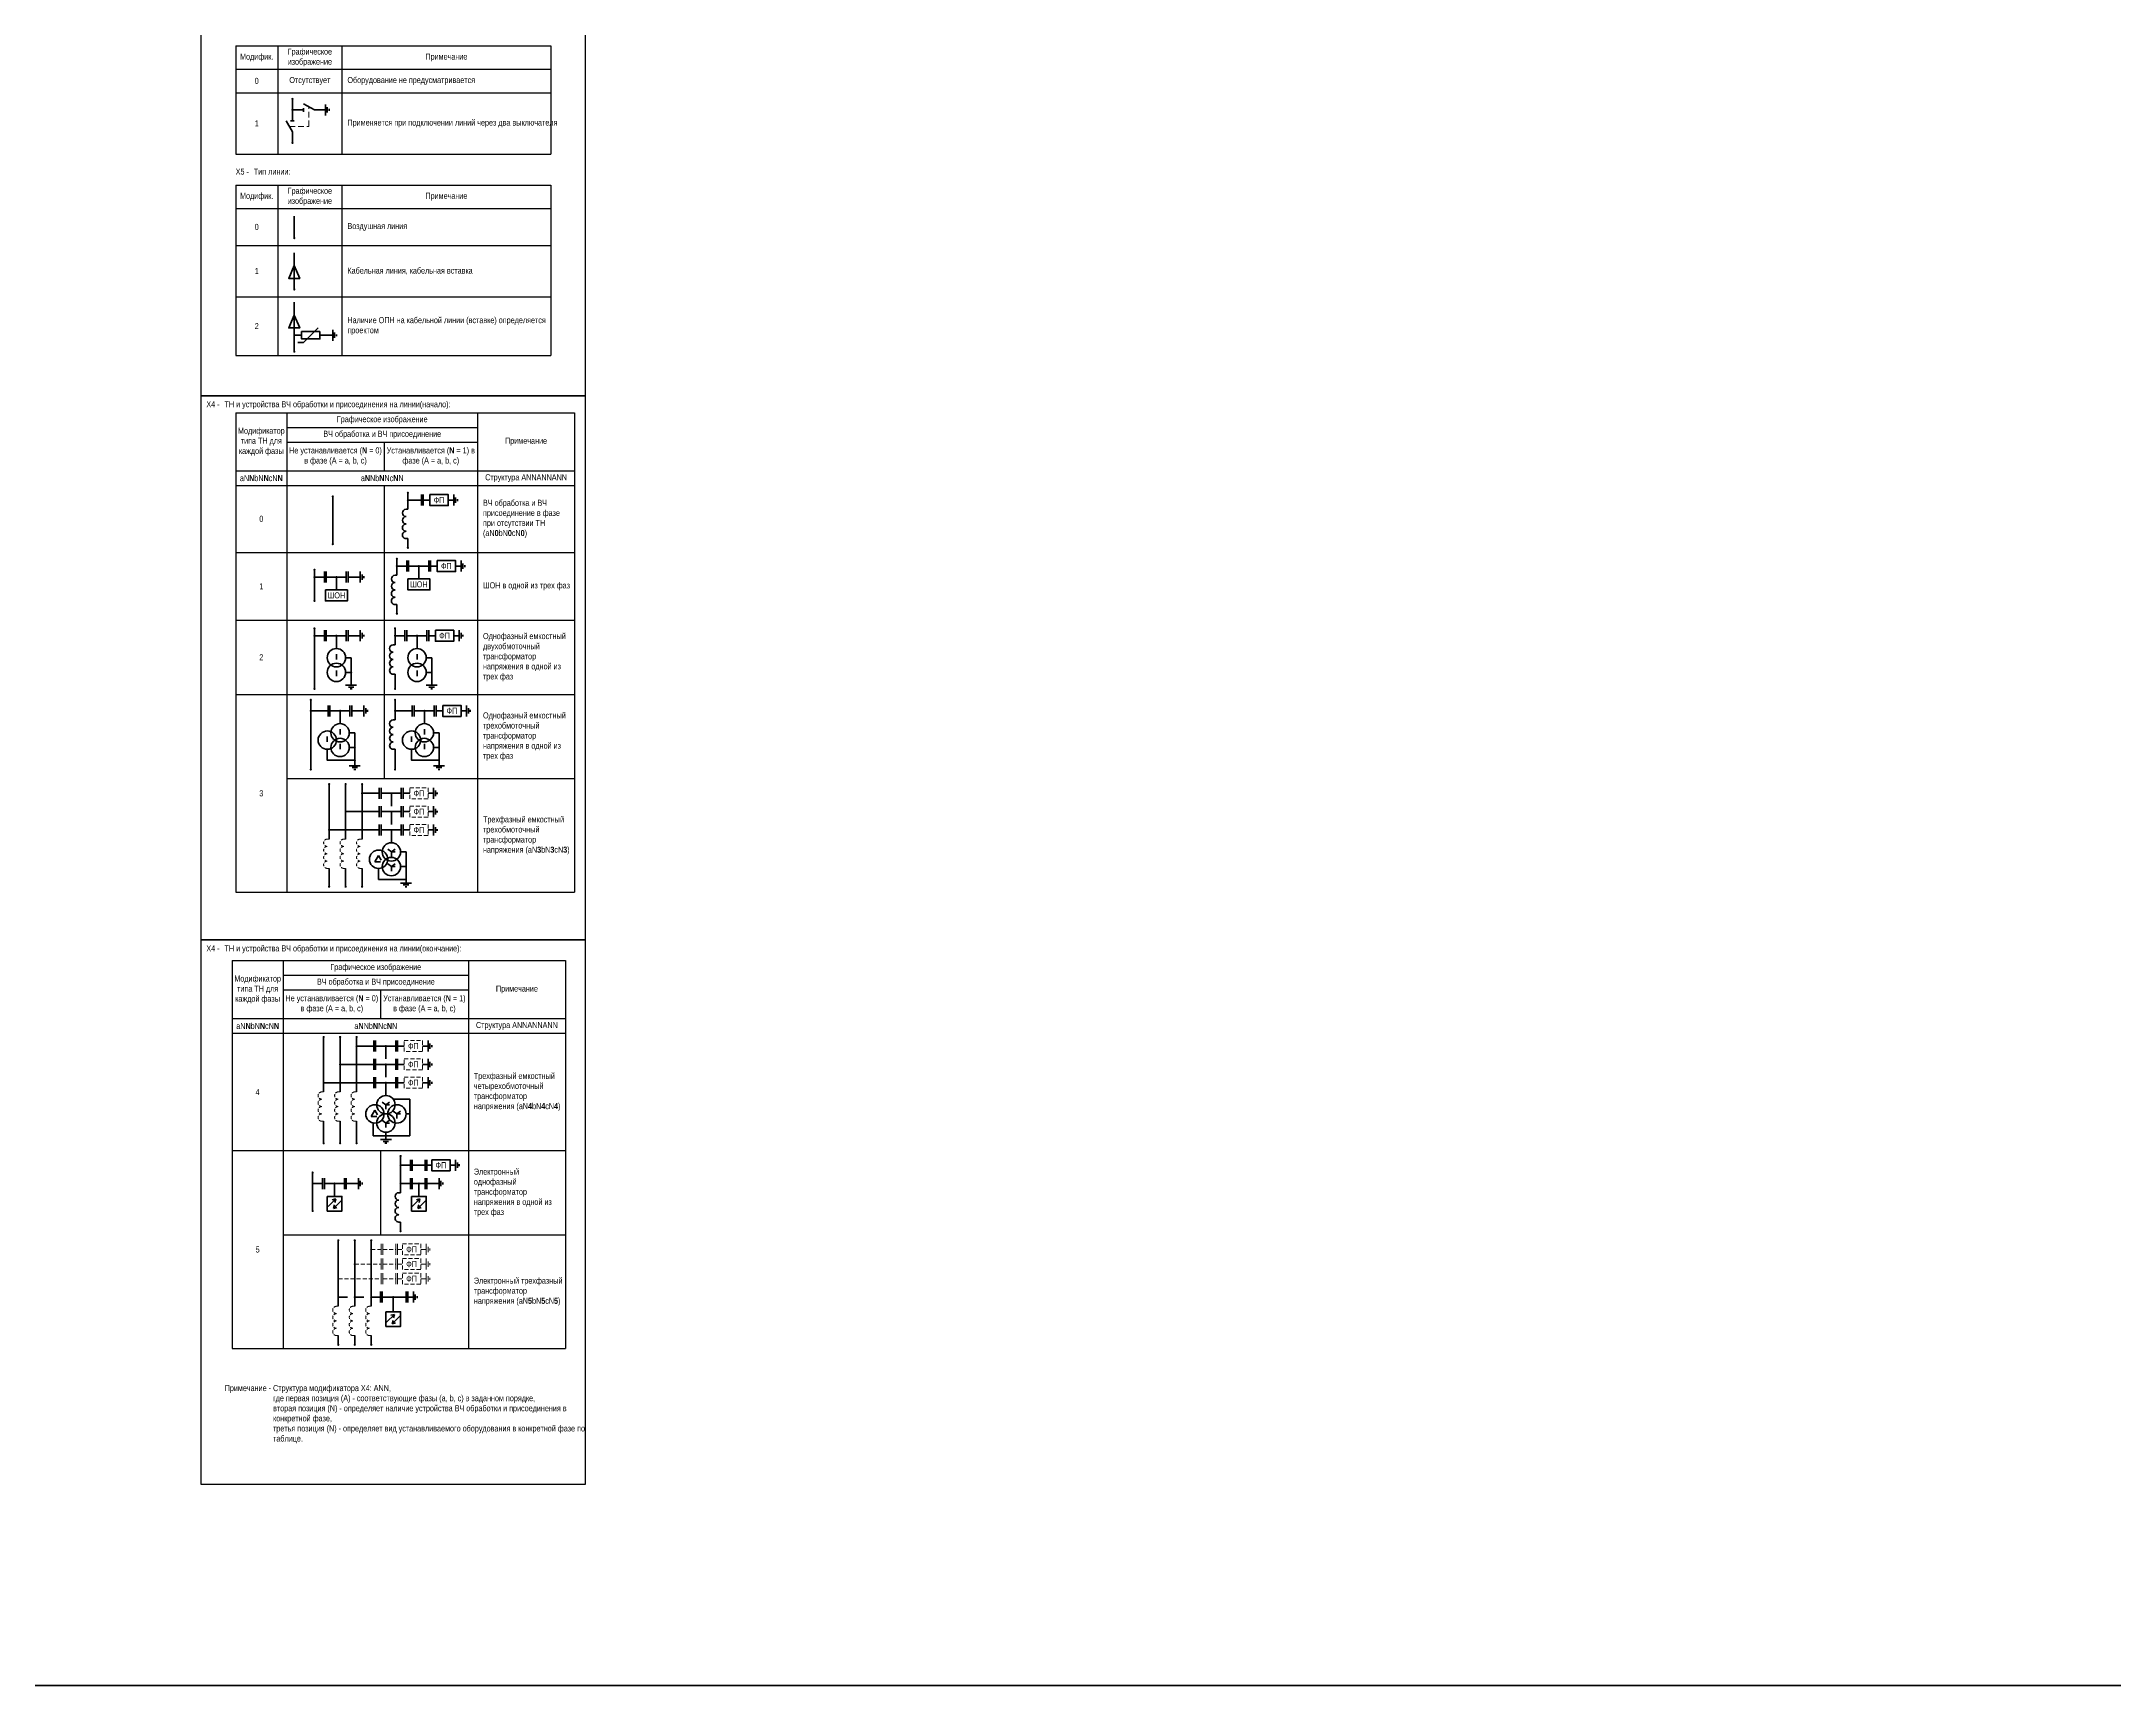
# Model space of a CAD drawing. Header units: millimetres. Extents: x 2565 to 10526, y 3800 to 9503.
# Drawn here: x 4600 to 5732, y 6031 to 6928 of the extents above; entities that cross this region are included whole.
import ezdxf
from ezdxf.enums import TextEntityAlignment as Align

# ---------------------------------------------------------------- set-up
doc = ezdxf.new("R2010")
doc.units = ezdxf.units.MM
doc.linetypes.add('штриховая2', pattern=[9.525, 6.35, -3.175])
for name, color, linetype, lineweight in [('Основная', 7, 'Continuous', 30), ('Толстая', 7, 'Continuous', 53), ('Штриховая', 7, 'штриховая2', 20)]:
    doc.layers.add(name, color=color, linetype=linetype, lineweight=lineweight)
doc.layers.add('Рамка', color=190, linetype='Continuous', lineweight=25, plot=False)
doc.styles.add('Narrow', font='ARIALN.TTF')
doc.styles.add('Вывод', font='tahoma.ttf', dxfattribs={"height": 2.5})
doc.styles.add('Компонент', font='ARIALN.TTF', dxfattribs={"height": 3.5})
doc.styles.add('Функция', font='ARIALN.TTF', dxfattribs={"height": 2})

# ---------------------------------------------------------------- blocks, each defined once
blk = doc.blocks.new('*T68')
at = {"layer": 'Основная', "color": 0, "linetype": 'ByBlock', "lineweight": -2, "transparency": 16777216}
for p, q in [((0, 0), (172, 0)), ((0, 0), (0, -59.2)), ((23, 0), (23, -59.2)), ((58, 0), (58, -59.2)), ((172, 0), (172, -59.2)), ((0, -12.8), (172, -12.8)), ((0, -25.6), (172, -25.6)), ((0, -59.2), (172, -59.2))]:
    blk.add_line(p, q, dxfattribs=at)
at = {"layer": 'Основная', "color": 0, "transparency": 16777216, "char_height": 3.3, "style": 'Narrow'}
for s, insert, width, attachment_point in [('Модифик.', (11.5, -6.4), 20, 5), ('Графическое изображение', (40.5, -6.4), 32, 5), ('Примечание', (115, -6.4), 111, 5), ('0', (11.5, -19.2), 20, 5), ('Отсутствует', (40.5, -19.2), 32, 5), ('Оборудование не предусматривается', (61, -19.2), 108, 4), ('1', (11.5, -42.4), 20, 5), ('Применяется при подключении линий через два выключателя', (61, -42.4), 108, 4)]:
    blk.add_mtext(s, dxfattribs=dict(at, insert=insert, width=width, attachment_point=attachment_point))
blk = doc.blocks.new('*U25')
at = {"color": 0}
for p, q in [((-3, 0), (0, 0)), ((0, -3), (0, 3)), ((1, -1.5), (1, 1.5)), ((2, -0.5), (2, 0.5))]:
    blk.add_line(p, q, dxfattribs=at)
blk = doc.blocks.new('*U191')
at = {"color": 0}
blk.add_line((0, 0), (6, 3.4), dxfattribs=at)
blk = doc.blocks.new('*U35')
at = {"color": 0}
blk.add_line((0, -1), (0, 1), dxfattribs=at)
blk = doc.blocks.new('*U33')
at = {"color": 0}
for p, q in [((0, 3), (0, 9)), ((0, -9), (0, -3))]:
    blk.add_line(p, q, dxfattribs=at)
at = {"color": 0, "ltscale": 0.25, "rotation": 89.99999999999999}
for name, p in [('*U191', (0, -3)), ('*U35', (0, 3))]:
    blk.add_blockref(name, p, dxfattribs=at)
at = {"layer": 'Основная'}
for tag, height, style, p in [('ОУ', 3.5, 'Компонент', (-12, 0)), ('В1', 2.5, 'Вывод', (2, 7)), ('В2', 2.5, 'Вывод', (2, -7))]:
    blk.add_attdef(tag, text='', height=height, dxfattribs=dict(at, style=style)).set_placement(p, align=Align.MIDDLE_CENTER)
blk = doc.blocks.new('*U41')
at = {"color": 0}
for p, q in [((-3, 0), (-9, 0)), ((9, 0), (3, 0))]:
    blk.add_line(p, q, dxfattribs=at)
at = {"color": 0, "ltscale": 0.25, "xscale": -1}
for name, p in [('*U191', (3, 0)), ('*U35', (-3, 0))]:
    blk.add_blockref(name, p, dxfattribs=at)
at = {"layer": 'Основная'}
for tag, height, style, p in [('ОУ', 3.5, 'Компонент', (0, 12)), ('В1', 2.5, 'Вывод', (-7, -2)), ('В2', 2.5, 'Вывод', (7, -2))]:
    blk.add_attdef(tag, text='', height=height, dxfattribs=dict(at, style=style)).set_placement(p, align=Align.MIDDLE_CENTER)
blk = doc.blocks.new('*T69')
at = {"layer": 'Основная', "color": 0, "linetype": 'ByBlock', "lineweight": -2, "transparency": 16777216}
for p, q in [((0, 0), (172, 0)), ((0, 0), (0, -93)), ((23, 0), (23, -93)), ((58, 0), (58, -93)), ((172, 0), (172, -93)), ((0, -12.8), (172, -12.8)), ((0, -33), (172, -33)), ((0, -61), (172, -61)), ((0, -93), (172, -93))]:
    blk.add_line(p, q, dxfattribs=at)
at = {"layer": 'Основная', "color": 0, "transparency": 16777216, "char_height": 3.3, "style": 'Narrow'}
for s, insert, width, attachment_point in [('Модифик.', (11.5, -6.4), 20, 5), ('Графическое изображение', (40.5, -6.4), 32, 5), ('Примечание', (115, -6.4), 111, 5), ('0', (11.5, -22.9), 20, 5), ('Воздушная линия', (61, -22.9), 108, 4), ('Кабельная линия, кабельная вставка', (61, -47), 108, 4), ('1', (11.5, -47), 20, 5), ('2', (11.5, -77), 20, 5), ('Наличие ОПН на кабельной линии (вставке) определяется проектом', (61, -77), 108, 4)]:
    blk.add_mtext(s, dxfattribs=dict(at, insert=insert, width=width, attachment_point=attachment_point))
blk = doc.blocks.new('*U44')
at = {"color": 0, "ltscale": 0.35}
for q in [(4, 4), (-7, -4)]:
    blk.add_line((-4, -4), q, dxfattribs=at)
at = {"color": 0}
for p, q in [((9, 0), (5, 0)), ((-5, 0), (-9, 0))]:
    blk.add_line(p, q, dxfattribs=at)
at = {"color": 0, "ltscale": 0.35}
blk.add_lwpolyline([(5, 2), (-5, 2), (-5, -2), (5, -2)], close=True, dxfattribs=at)
at = {"layer": 'Основная'}
for tag, height, style, p in [('ОУ', 3.5, 'Компонент', (0, 6)), ('В1', 2.5, 'Вывод', (-7, -2)), ('F', 2, 'Функция', (-3, -5)), ('В2', 2.5, 'Вывод', (7, -2))]:
    blk.add_attdef(tag, text='', height=height, dxfattribs=dict(at, style=style)).set_placement(p, align=Align.MIDDLE_CENTER)
blk = doc.blocks.new('*U28')
at = {"color": 0}
for p, q in [((-3, 0), (0, 0)), ((0, -3), (0, 3)), ((1, -1.5), (1, 1.5)), ((2, -0.5), (2, 0.5))]:
    blk.add_line(p, q, dxfattribs=at)
blk = doc.blocks.new('*T238')
at = {"layer": 'Основная', "color": 0, "linetype": 'ByBlock', "lineweight": -2, "transparency": 16777216}
for p, q in [((0, 0), (185, 0)), ((0, 0), (0, -261.7)), ((28, 0), (28, -261.7)), ((132, 0), (132, -261.7)), ((185, 0), (185, -261.7)), ((28, -8), (132, -8)), ((28, -16), (132, -16)), ((81, -16), (81, -31.7)), ((0, -31.7), (185, -31.7)), ((0, -39.7), (185, -39.7)), ((81, -39.7), (81, -199.7)), ((0, -76.2), (185, -76.2)), ((0, -113.2), (185, -113.2)), ((0, -153.7), (185, -153.7)), ((28, -199.7), (185, -199.7)), ((0, -261.7), (185, -261.7))]:
    blk.add_line(p, q, dxfattribs=at)
at = {"layer": 'Основная', "color": 0, "transparency": 16777216, "char_height": 3.3, "style": 'Narrow'}
for s, insert, width, attachment_point in [('Модификатор\\Pтипа ТН для каждой фазы', (14, -15.8), 25, 5), ('ВЧ обработка и ВЧ присоединение', (80, -12), 101, 5), ('Графическое изображение', (80, -4), 101, 5), ('Не устанавливается ({\\fArial Narrow|b1|i0|c204|p34;\\C5;N} = 0) в фазе (A = a, b, c)', (54.5, -23.8), 50, 5), ('Устанавливается ({\\fArial Narrow|b1|i0|c204|p34;\\C5;N} = 1) в фазе\\~(A = a, b, c)', (106.5, -23.8), 48, 5), ('Примечание', (158.5, -15.8), 50, 5), ('aN{\\fArial Narrow|b1|i0|c204|p34;\\C5;N}bN{\\fArial Narrow|b1|i0|c204|p34;\\C5;N}cN{\\fArial Narrow|b1|i0|c204|p34;\\C5;N}', (14, -35.7), 25, 5), ('a{\\fArial Narrow|b1|i0|c204|p34;\\C5;N}Nb{\\fArial Narrow|b1|i0|c204|p34;\\C5;N}Nc{\\fArial Narrow|b1|i0|c204|p34;\\C5;N}N', (80, -35.7), 101, 5), ('Структура ANNANNANN', (158.5, -35.7), 50, 5), ('0', (14, -57.9), 25, 5), ('ВЧ обработка и ВЧ присоединение в фазе при отсутствии ТН (aN{\\fArial Narrow|b1|i0|c204|p34;\\C5;0}bN{\\fArial Narrow|b1|i0|c204|p34;\\C5;0}cN{\\fArial Narrow|b1|i0|c204|p34;\\C5;0})', (135, -57.9), 47, 4), ('1', (14, -94.7), 25, 5), ('ШОН в одной из трех фаз', (135, -94.7), 47, 4), ('Однофазный емкостный двухобмоточный трансформатор напряжения в одной из трех фаз', (135, -133.4), 47, 4), ('2', (14, -133.4), 25, 5), ('Однофазный емкостный трехобмоточный трансформатор напряжения в одной из трех фаз', (135, -176.7), 47, 4), ('3', (14, -207.7), 25, 5), ('Трехфазный емкостный трехобмоточный трансформатор напряжения (aN{\\fArial Narrow|b1|i0|c204|p34;\\C5;3}bN{\\fArial Narrow|b1|i0|c204|p34;\\C5;3}cN{\\fArial Narrow|b1|i0|c204|p34;\\C5;3})', (135, -230.7), 47, 4)]:
    blk.add_mtext(s, dxfattribs=dict(at, insert=insert, width=width, attachment_point=attachment_point))
blk = doc.blocks.new('*U227')
at = {"color": 0}
for p, q in [((-3, 0), (0, 0)), ((0, 3), (0, -3)), ((1, 1.5), (1, -1.5)), ((2, 0.5), (2, -0.5))]:
    blk.add_line(p, q, dxfattribs=at)
blk = doc.blocks.new('*U58')
at = {"color": 0, "ltscale": 0.35}
blk.add_line((0, -2), (0, 1), dxfattribs=at)
blk.add_circle((0, 0), 5, dxfattribs=at)
at = {"ltscale": 0.35, "style": 'Компонент'}
blk.add_attdef('ОУ', text='', height=3.5, dxfattribs=at).set_placement((0, -8), align=Align.MIDDLE_CENTER)
blk = doc.blocks.new('*U57')
at = {"color": 0, "ltscale": 0.35}
blk.add_line((0, 2), (0, -1), dxfattribs=at)
blk.add_circle((0, 0), 5, dxfattribs=at)
at = {"ltscale": 0.35, "style": 'Компонент'}
blk.add_attdef('ОУ', text='', height=3.5, dxfattribs=at).set_placement((0, 8), align=Align.MIDDLE_CENTER)
blk = doc.blocks.new('*U26')
at = {"color": 0}
for p, q in [((3, 0), (-3, 0)), ((0, 3), (0, 0)), ((1.5, -1), (-1.5, -1)), ((0.5, -2), (-0.5, -2))]:
    blk.add_line(p, q, dxfattribs=at)
blk = doc.blocks.new('*U11')
at = {"ltscale": 0.25}
for p, q in [((0, 8), (1, 8)), ((0, -8), (1, -8))]:
    blk.add_line(p, q, dxfattribs=at)
for centre, major_axis, start_param, end_param in [((0, -2), (-2, 0), 4.712389, 7.853982), ((0, 6), (0, -2), 3.141593, 6.283185), ((0, 2), (0, -2), 3.141593, 6.283185), ((0, -6), (-2, 0), 4.712389, 7.853982)]:
    blk.add_ellipse(centre, major_axis=major_axis, ratio=1, start_param=start_param, end_param=end_param, dxfattribs=at)
at = {"layer": 'Основная'}
for tag, height, style, p in [('ОУ', 3.5, 'Компонент', (-6, 0)), ('В1', 2.5, 'Вывод', (5, 6)), ('В2', 2.5, 'Вывод', (5, -6))]:
    blk.add_attdef(tag, text='', height=height, dxfattribs=dict(at, style=style)).set_placement(p, align=Align.MIDDLE_CENTER)
blk = doc.blocks.new('*T251')
at = {"layer": 'Основная', "color": 0, "linetype": 'ByBlock', "lineweight": -2, "transparency": 16777216}
for p, q in [((0, 0), (182, 0)), ((0, 0), (0, -211.7)), ((28, 0), (28, -211.7)), ((129, 0), (129, -211.7)), ((182, 0), (182, -211.7)), ((28, -8), (129, -8)), ((28, -16), (129, -16)), ((81, -16), (81, -31.7)), ((0, -31.7), (182, -31.7)), ((0, -39.7), (182, -39.7)), ((0, -103.7), (182, -103.7)), ((81, -103.7), (81, -149.7)), ((28, -149.7), (182, -149.7)), ((0, -211.7), (182, -211.7))]:
    blk.add_line(p, q, dxfattribs=at)
at = {"layer": 'Основная', "color": 0, "transparency": 16777216, "char_height": 3.3, "style": 'Narrow'}
for s, insert, width, attachment_point in [('Модификатор\\Pтипа ТН для каждой фазы', (14, -15.8), 25, 5), ('ВЧ обработка и ВЧ присоединение', (78.5, -12), 98, 5), ('Графическое изображение', (78.5, -4), 98, 5), ('Не устанавливается ({\\fArial Narrow|b1|i0|c204|p34;\\C5;N} = 0) в фазе (A = a, b, c)', (54.5, -23.8), 50, 5), ('Устанавливается ({\\fArial Narrow|b1|i0|c204|p34;\\C5;N} = 1) в фазе\\~(A = a, b, c)', (105, -23.8), 45, 5), ('Примечание', (155.5, -15.8), 50, 5), ('aN{\\fArial Narrow|b1|i0|c204|p34;\\C5;N}bN{\\fArial Narrow|b1|i0|c204|p34;\\C5;N}cN{\\fArial Narrow|b1|i0|c204|p34;\\C5;N}', (14, -35.7), 25, 5), ('a{\\fArial Narrow|b1|i0|c204|p34;\\C5;N}Nb{\\fArial Narrow|b1|i0|c204|p34;\\C5;N}Nc{\\fArial Narrow|b1|i0|c204|p34;\\C5;N}N', (78.5, -35.7), 98, 5), ('Структура ANNANNANN', (155.5, -35.7), 50, 5), ('Трехфазный емкостный четырехобмоточный трансформатор напряжения (aN{\\fArial Narrow|b1|i0|c204|p34;\\C5;4}bN{\\fArial Narrow|b1|i0|c204|p34;\\C5;4}cN{\\fArial Narrow|b1|i0|c204|p34;\\C5;4})', (132, -71.7), 47, 4), ('4', (14, -71.7), 25, 5), ('Электронный однофазный трансформатор напряжения в одной из трех фаз', (132, -126.7), 47, 4), ('5', (14, -157.7), 25, 5), ('Электронный трехфазный трансформатор напряжения (aN{\\fArial Narrow|b1|i0|c204|p34;\\C5;5}bN{\\fArial Narrow|b1|i0|c204|p34;\\C5;5}cN{\\fArial Narrow|b1|i0|c204|p34;\\C5;5})', (132, -180.7), 47, 4)]:
    blk.add_mtext(s, dxfattribs=dict(at, insert=insert, width=width, attachment_point=attachment_point))
blk = doc.blocks.new('*U65')
at = {"color": 0, "ltscale": 0.35}
blk.add_line((0, 2), (0, -1), dxfattribs=at)
blk.add_circle((0, 0), 5, dxfattribs=at)
at = {"ltscale": 0.35, "style": 'Компонент'}
blk.add_attdef('ОУ', text='', height=3.5, dxfattribs=at).set_placement((0, 8), align=Align.MIDDLE_CENTER)
blk = doc.blocks.new('*U50')
at = {"color": 0, "ltscale": 0.35}
for p, q in [((0, 2), (-2, -1.5)), ((0, 2), (1.5, -0.5)), ((-2, -1.5), (1, -1.5))]:
    blk.add_line(p, q, dxfattribs=at)
blk.add_circle((0, 0), 5, dxfattribs=at)
at = {"ltscale": 0.35, "style": 'Компонент'}
blk.add_attdef('ОУ', text='', height=3.5, dxfattribs=at).set_placement((0, 8), align=Align.MIDDLE_CENTER)
blk = doc.blocks.new('*U51')
at = {"color": 0, "ltscale": 0.35}
for q in [(-2, 1.5), (2, 1.5), (2, 0), (0, -2.5)]:
    blk.add_line((0, 0), q, dxfattribs=at)
blk.add_circle((0, 0), 5, dxfattribs=at)
at = {"ltscale": 0.35, "style": 'Компонент'}
blk.add_attdef('ОУ', text='', height=3.5, dxfattribs=at).set_placement((0, 8), align=Align.MIDDLE_CENTER)
blk = doc.blocks.new('*U19')
at = {"color": 0, "ltscale": 0.35}
for q in [(-2, 1.5), (2, 1.5), (2, 0), (0, -2.5)]:
    blk.add_line((0, 0), q, dxfattribs=at)
blk.add_circle((0, 0), 5, dxfattribs=at)
at = {"ltscale": 0.35, "style": 'Компонент'}
blk.add_attdef('ОУ', text='', height=3.5, dxfattribs=at).set_placement((0, 8), align=Align.MIDDLE_CENTER)
blk = doc.blocks.new('*U20')
at = {"color": 0, "ltscale": 0.35}
for p, q in [((0, 2), (-2, -1.5)), ((0, 2), (1.5, -0.5)), ((-2, -1.5), (1, -1.5))]:
    blk.add_line(p, q, dxfattribs=at)
blk.add_circle((0, 0), 5, dxfattribs=at)
at = {"ltscale": 0.35, "style": 'Компонент'}
blk.add_attdef('ОУ', text='', height=3.5, dxfattribs=at).set_placement((-3, 10), align=Align.MIDDLE_CENTER)
blk = doc.blocks.new('*U21')
at = {"color": 0, "ltscale": 0.35}
for q in [(-2, 1.5), (2, 1.5), (2, 0), (0, -2.5)]:
    blk.add_line((0, 0), q, dxfattribs=at)
blk.add_circle((0, 0), 5, dxfattribs=at)
at = {"ltscale": 0.35, "style": 'Компонент'}
blk.add_attdef('ОУ', text='', height=3.5, dxfattribs=at).set_placement((-9, 8), align=Align.MIDDLE_CENTER)

msp = doc.modelspace()

# ---------------------------------------------------------------- linework, layer by layer
at = {"layer": 'Основная', "color": 5, "lineweight": 70}
msp.add_lwpolyline([(4029, 7785), (10150, 7785), (10150, 6031), (4029, 6031)], close=True, dxfattribs=at)
at = {"layer": 'Рамка'}
for points in [[(4687, 6735), (4897, 6735), (4897, 7032), (4687, 7032)], [(4687, 6438), (4897, 6438), (4897, 6735), (4687, 6735)], [(4687, 6141), (4897, 6141), (4897, 6438), (4687, 6438)]]:
    msp.add_lwpolyline(points, close=True, dxfattribs=at)
at = {"layer": 'Толстая', "ltscale": 0.25, "const_width": 0.6}
for points in [[(4736.7, 6897, 1), (4737.3, 6897, 1)], [(4736.7, 6891, 1), (4737.3, 6891, 1)], [(4736.7, 6873, 1), (4737.3, 6873, 1)], [(4737.7, 6821, 1), (4738.3, 6821, 1)], [(4737.7, 6793, 1), (4738.3, 6793, 1)], [(4737.7, 6768, 1), (4738.3, 6768, 1)], [(4737.7, 6759, 1), (4738.3, 6759, 1)], [(4758.7, 6680, 1), (4759.3, 6680, 1)], [(4799.7, 6682, 1), (4800.3, 6682, 1)], [(4799.7, 6678, 1), (4800.3, 6678, 1)], [(4758.7, 6654, 1), (4759.3, 6654, 1)], [(4793.7, 6646, 1), (4794.3, 6646, 1)], [(4793.7, 6642, 1), (4794.3, 6642, 1)], [(4799.7, 6652, 1), (4800.3, 6652, 1)], [(4805.7, 6642, 1), (4806.3, 6642, 1)], [(4748.7, 6640, 1), (4749.3, 6640, 1)], [(4748.7, 6636, 1), (4749.3, 6636, 1)], [(4760.7, 6636, 1), (4761.3, 6636, 1)], [(4748.7, 6623, 1), (4749.3, 6623, 1)], [(4748.7, 6608, 1), (4749.3, 6608, 1)], [(4792.7, 6608, 1), (4793.3, 6608, 1)], [(4793.7, 6616, 1), (4794.3, 6616, 1)], [(4748.7, 6604, 1), (4749.3, 6604, 1)], [(4760.7, 6604, 1), (4761.3, 6604, 1)], [(4792.7, 6604, 1), (4793.3, 6604, 1)], [(4804.7, 6604, 1), (4805.3, 6604, 1)], [(4748.7, 6575, 1), (4749.3, 6575, 1)], [(4768.7, 6584, 1), (4769.3, 6584, 1)], [(4792.7, 6575, 1), (4793.3, 6575, 1)], [(4812.7, 6584, 1), (4813.3, 6584, 1)], [(4746.7, 6569, 1), (4747.3, 6569, 1)], [(4746.7, 6563, 1), (4747.3, 6563, 1)], [(4762.7, 6563, 1), (4763.3, 6563, 1)], [(4792.7, 6569, 1), (4793.3, 6569, 1)], [(4792.7, 6563, 1), (4793.3, 6563, 1)], [(4792.7, 6563, 1), (4793.3, 6563, 1)], [(4808.7, 6563, 1), (4809.3, 6563, 1)], [(4770.7, 6543, 1), (4771.3, 6543, 1)], [(4816.7, 6543, 1), (4817.3, 6543, 1)], [(4746.7, 6531, 1), (4747.3, 6531, 1)], [(4770.7, 6536, 1), (4771.3, 6536, 1)], [(4792.7, 6531, 1), (4793.3, 6531, 1)], [(4816.7, 6536, 1), (4817.3, 6536, 1)], [(4756.7, 6523, 1), (4757.3, 6523, 1)], [(4765.7, 6523, 1), (4766.3, 6523, 1)], [(4774.7, 6523, 1), (4775.3, 6523, 1)], [(4774.7, 6518, 1), (4775.3, 6518, 1)], [(4790.7, 6518, 1), (4791.3, 6518, 1)], [(4765.7, 6508, 1), (4766.3, 6508, 1)], [(4790.7, 6508, 1), (4791.3, 6508, 1)], [(4756.7, 6498, 1), (4757.3, 6498, 1)], [(4790.7, 6498, 1), (4791.3, 6498, 1)], [(4798.7, 6478, 1), (4799.3, 6478, 1)], [(4756.7, 6467, 1), (4757.3, 6467, 1)], [(4765.7, 6467, 1), (4766.3, 6467, 1)], [(4774.7, 6467, 1), (4775.3, 6467, 1)], [(4798.7, 6471, 1), (4799.3, 6471, 1)], [(4753.7, 6385, 1), (4754.3, 6385, 1)], [(4762.7, 6385, 1), (4763.3, 6385, 1)], [(4771.7, 6385, 1), (4772.3, 6385, 1)], [(4762.7, 6370, 1), (4763.3, 6370, 1)], [(4771.7, 6380, 1), (4772.3, 6380, 1)], [(4787.7, 6380, 1), (4788.3, 6380, 1)], [(4787.7, 6370, 1), (4788.3, 6370, 1)], [(4753.7, 6360, 1), (4754.3, 6360, 1)], [(4787.7, 6360, 1), (4788.3, 6360, 1)], [(4800.7, 6343, 1), (4801.3, 6343, 1)], [(4753.7, 6327, 1), (4754.3, 6327, 1)], [(4762.7, 6327, 1), (4763.3, 6327, 1)], [(4771.7, 6327, 1), (4772.3, 6327, 1)], [(4787.7, 6331, 1), (4788.3, 6331, 1)], [(4795.7, 6320, 1), (4796.3, 6320, 1)], [(4795.7, 6315, 1), (4796.3, 6315, 1)], [(4747.7, 6311, 1), (4748.3, 6311, 1)], [(4747.7, 6305, 1), (4748.3, 6305, 1)], [(4759.7, 6305, 1), (4760.3, 6305, 1)], [(4795.7, 6305, 1), (4796.3, 6305, 1)], [(4805.7, 6305, 1), (4806.3, 6305, 1)], [(4747.7, 6290, 1), (4748.3, 6290, 1)], [(4761.7, 6274, 1), (4762.3, 6274, 1)], [(4770.7, 6274, 1), (4771.3, 6274, 1)], [(4779.7, 6274, 1), (4780.3, 6274, 1)], [(4779.7, 6269, 1), (4780.3, 6269, 1)], [(4795.7, 6279, 1), (4796.3, 6279, 1)], [(4770.7, 6261, 1), (4771.3, 6261, 1)], [(4761.7, 6253, 1), (4762.3, 6253, 1)], [(4761.7, 6243, 1), (4762.3, 6243, 1)], [(4770.7, 6243, 1), (4771.3, 6243, 1)], [(4779.7, 6243, 1), (4780.3, 6243, 1)], [(4791.7, 6243, 1), (4792.3, 6243, 1)], [(4761.7, 6217, 1), (4762.3, 6217, 1)], [(4770.7, 6217, 1), (4771.3, 6217, 1)], [(4779.7, 6217, 1), (4780.3, 6217, 1)]]:
    msp.add_lwpolyline(points, format="xyb", close=True, dxfattribs=at)
at = {"layer": 'Толстая'}
for points in [[(4737, 6891), (4737, 6897)], [(4737, 6879), (4737, 6873)], [(4738, 6833), (4738, 6821)], [(4738, 6813), (4738, 6793)], [(4738, 6806), (4735, 6799), (4741, 6799), (4738, 6806)], [(4738, 6779), (4735, 6772), (4741, 6772), (4738, 6779)], [(4738, 6786), (4738, 6759)], [(4759, 6654), (4759, 6680)], [(4800, 6673), (4800, 6682)], [(4800, 6678), (4807.4, 6678)], [(4807.4, 6681), (4807.4, 6675)], [(4808.4, 6681), (4808.4, 6675)], [(4808.4, 6678), (4812, 6678)], [(4800, 6657), (4800, 6652)], [(4794, 6637), (4794, 6646)], [(4794, 6642), (4799.4, 6642)], [(4799.4, 6645), (4799.4, 6639)], [(4800.4, 6645), (4800.4, 6639)], [(4800.4, 6642), (4811.4, 6642)], [(4806, 6635), (4806, 6642)], [(4811.4, 6645), (4811.4, 6639)], [(4812.4, 6645), (4812.4, 6639)], [(4812.4, 6642), (4816, 6642)], [(4749, 6623), (4749, 6640)], [(4749, 6636), (4754.4, 6636)], [(4754.4, 6639), (4754.4, 6633)], [(4755.4, 6639), (4755.4, 6633)], [(4755.4, 6636), (4766.4, 6636)], [(4761, 6629), (4761, 6636)], [(4766.4, 6639), (4766.4, 6633)], [(4767.4, 6639), (4767.4, 6633)], [(4767.4, 6636), (4771, 6636)], [(4794, 6621), (4794, 6616)], [(4749, 6575), (4749, 6608)], [(4793, 6599), (4793, 6608)], [(4749, 6604), (4754.4, 6604)], [(4754.4, 6607), (4754.4, 6601)], [(4755.4, 6607), (4755.4, 6601)], [(4755.4, 6604), (4766.4, 6604)], [(4761, 6597), (4761, 6604)], [(4766.4, 6607), (4766.4, 6601)], [(4767.4, 6607), (4767.4, 6601)], [(4767.4, 6604), (4771, 6604)], [(4793, 6604), (4798.4, 6604)], [(4798.4, 6607), (4798.4, 6601)], [(4799.4, 6607), (4799.4, 6601)], [(4799.4, 6604), (4810.4, 6604)], [(4805, 6597), (4805, 6604)], [(4810.4, 6607), (4810.4, 6601)], [(4811.4, 6607), (4811.4, 6601)], [(4811.4, 6604), (4815, 6604)], [(4769, 6592), (4769, 6577)], [(4813, 6592), (4813, 6577)], [(4793, 6583), (4793, 6575)], [(4747, 6531), (4747, 6569)], [(4747, 6563), (4756.4, 6563)], [(4756.4, 6566), (4756.4, 6560)], [(4757.4, 6566), (4757.4, 6560)], [(4757.4, 6563), (4768.4, 6563)], [(4763, 6556), (4763, 6563)], [(4768.4, 6566), (4768.4, 6560)], [(4769.4, 6566), (4769.4, 6560)], [(4769.4, 6563), (4773, 6563)], [(4793, 6558), (4793, 6569)], [(4793, 6563), (4802.4, 6563)], [(4802.4, 6566), (4802.4, 6560)], [(4803.4, 6566), (4803.4, 6560)], [(4803.4, 6563), (4814.4, 6563)], [(4809, 6556), (4809, 6563)], [(4814.4, 6566), (4814.4, 6560)], [(4815.4, 6566), (4815.4, 6560)], [(4815.4, 6563), (4819, 6563)], [(4771, 6536), (4756, 6536), (4756, 6542)], [(4771, 6551), (4771, 6536)], [(4793, 6542), (4793, 6531)], [(4817, 6536), (4802, 6536), (4802, 6542)], [(4817, 6551), (4817, 6536)], [(4757, 6493), (4757, 6523)], [(4766, 6493), (4766, 6523)], [(4775, 6493), (4775, 6523)], [(4775, 6518), (4784.4, 6518)], [(4784.4, 6521), (4784.4, 6515)], [(4785.4, 6521), (4785.4, 6515)], [(4785.4, 6518), (4796.4, 6518)], [(4791, 6511), (4791, 6518)], [(4796.4, 6521), (4796.4, 6515)], [(4797.4, 6521), (4797.4, 6515)], [(4797.4, 6518), (4801, 6518)], [(4766, 6508), (4784.4, 6508)], [(4784.4, 6511), (4784.4, 6505)], [(4785.4, 6511), (4785.4, 6505)], [(4785.4, 6508), (4796.4, 6508)], [(4791, 6501), (4791, 6508)], [(4796.4, 6511), (4796.4, 6505)], [(4797.4, 6511), (4797.4, 6505)], [(4797.4, 6508), (4801, 6508)], [(4757, 6498), (4784.4, 6498)], [(4784.4, 6501), (4784.4, 6495)], [(4785.4, 6501), (4785.4, 6495)], [(4785.4, 6498), (4796.4, 6498)], [(4791, 6491), (4791, 6498)], [(4796.4, 6501), (4796.4, 6495)], [(4797.4, 6501), (4797.4, 6495)], [(4797.4, 6498), (4801, 6498)], [(4799, 6486), (4799, 6471)], [(4757, 6477), (4757, 6467)], [(4766, 6477), (4766, 6467)], [(4775, 6477), (4775, 6467)], [(4799, 6471), (4784, 6471), (4784, 6477)], [(4754, 6355), (4754, 6385)], [(4763, 6355), (4763, 6385)], [(4772, 6355), (4772, 6385)], [(4781.4, 6383), (4781.4, 6377)], [(4782.4, 6383), (4782.4, 6377)], [(4793.4, 6383), (4793.4, 6377)], [(4794.4, 6383), (4794.4, 6377)], [(4772, 6380), (4781.4, 6380)], [(4781.4, 6373), (4781.4, 6367)], [(4782.4, 6380), (4793.4, 6380)], [(4782.4, 6373), (4782.4, 6367)], [(4788, 6373), (4788, 6380)], [(4793.4, 6373), (4793.4, 6367)], [(4794.4, 6380), (4798, 6380)], [(4794.4, 6373), (4794.4, 6367)], [(4754, 6360), (4781.4, 6360)], [(4763, 6370), (4781.4, 6370)], [(4781.4, 6363), (4781.4, 6357)], [(4782.4, 6370), (4793.4, 6370)], [(4782.4, 6363), (4782.4, 6357)], [(4782.4, 6360), (4793.4, 6360)], [(4788, 6363), (4788, 6370)], [(4788, 6353), (4788, 6360)], [(4793.4, 6363), (4793.4, 6357)], [(4794.4, 6370), (4798, 6370)], [(4794.4, 6363), (4794.4, 6357)], [(4794.4, 6360), (4798, 6360)], [(4792, 6351), (4801, 6351)], [(4801, 6351), (4801, 6331)], [(4754, 6339), (4754, 6327)], [(4763, 6339), (4763, 6327)], [(4772, 6339), (4772, 6327)], [(4801, 6343), (4799, 6343)], [(4781, 6331), (4801, 6331)], [(4788, 6331), (4788, 6333)], [(4796, 6300), (4796, 6320)], [(4796, 6315), (4801.4, 6315)], [(4801.4, 6318), (4801.4, 6312)], [(4802.4, 6318), (4802.4, 6312)], [(4802.4, 6315), (4809.4, 6315)], [(4809.4, 6318), (4809.4, 6312)], [(4810.4, 6318), (4810.4, 6312)], [(4810.4, 6315), (4813, 6315)], [(4748, 6290), (4748, 6311)], [(4748, 6305), (4753.4, 6305)], [(4753.4, 6308), (4753.4, 6302)], [(4754.4, 6308), (4754.4, 6302)], [(4754.4, 6305), (4765.4, 6305)], [(4760, 6298), (4760, 6305)], [(4765.4, 6308), (4765.4, 6302)], [(4766.4, 6308), (4766.4, 6302)], [(4766.4, 6305), (4770, 6305)], [(4796, 6305), (4801.4, 6305)], [(4801.4, 6308), (4801.4, 6302)], [(4802.4, 6308), (4802.4, 6302)], [(4802.4, 6305), (4809.4, 6305)], [(4806, 6298), (4806, 6305)], [(4809.4, 6308), (4809.4, 6302)], [(4810.4, 6308), (4810.4, 6302)], [(4810.4, 6305), (4814, 6305)], [(4756.4, 6292.4), (4760.6, 6296.6)], [(4760.6, 6296.6), (4758.7, 6296.1)], [(4763.6, 6295.6), (4759.4, 6291.4)], [(4759.4, 6291.4), (4759.9, 6293.3)], [(4759.4, 6291.4), (4761.3, 6291.9)], [(4760.6, 6296.6), (4760.1, 6294.7)], [(4802.4, 6292.4), (4806.6, 6296.6)], [(4806.6, 6296.6), (4804.7, 6296.1)], [(4809.6, 6295.6), (4805.4, 6291.4)], [(4805.4, 6291.4), (4805.9, 6293.3)], [(4805.4, 6291.4), (4807.3, 6291.9)], [(4806.6, 6296.6), (4806.1, 6294.7)], [(4796, 6284), (4796, 6279)], [(4762, 6238), (4762, 6274)], [(4771, 6238), (4771, 6274)], [(4780, 6238), (4780, 6274)], [(4785, 6246), (4785, 6240)], [(4786, 6246), (4786, 6240)], [(4799, 6246), (4799, 6240)], [(4800, 6246), (4800, 6240)], [(4762, 6243), (4767, 6243)], [(4771, 6243), (4776, 6243)], [(4780, 6243), (4785, 6243)], [(4786, 6243), (4799, 6243)], [(4792, 6243), (4792, 6235)], [(4800, 6243), (4800, 6243)], [(4788.4, 6229.4), (4792.6, 6233.6)], [(4792.6, 6233.6), (4790.7, 6233.1)], [(4795.6, 6232.6), (4791.4, 6228.4)], [(4791.4, 6228.4), (4791.9, 6230.3)], [(4791.4, 6228.4), (4793.3, 6228.9)], [(4792.6, 6233.6), (4792.1, 6231.7)], [(4762, 6222), (4762, 6217)], [(4771, 6222), (4771, 6217)], [(4780, 6222), (4780, 6217)]]:
    msp.add_lwpolyline(points, dxfattribs=at)
for points in [[(4812, 6681), (4822, 6681), (4822, 6675), (4812, 6675)], [(4816, 6645), (4826, 6645), (4826, 6639), (4816, 6639)], [(4800, 6635), (4812, 6635), (4812, 6629), (4800, 6629)], [(4755, 6629), (4767, 6629), (4767, 6623), (4755, 6623)], [(4815, 6607), (4825, 6607), (4825, 6601), (4815, 6601)], [(4819, 6566), (4829, 6566), (4829, 6560), (4819, 6560)], [(4813, 6318), (4823, 6318), (4823, 6312), (4813, 6312)], [(4756, 6298), (4764, 6298), (4764, 6290), (4756, 6290)], [(4802, 6298), (4810, 6298), (4810, 6290), (4802, 6290)], [(4788, 6235), (4796, 6235), (4796, 6227), (4788, 6227)]]:
    msp.add_lwpolyline(points, close=True, dxfattribs=at)
at = {"layer": 'Толстая', "ltscale": 100}
for points in [[(4766, 6592), (4769, 6592)], [(4810, 6592), (4813, 6592)], [(4766, 6584), (4769, 6584)], [(4810, 6584), (4813, 6584)], [(4768, 6551), (4771, 6551)], [(4768, 6543), (4771, 6543)], [(4814, 6551), (4817, 6551)], [(4814, 6543), (4817, 6543)], [(4796, 6486), (4799, 6486)], [(4796, 6478), (4799, 6478)], [(4781, 6331), (4781, 6338)]]:
    msp.add_lwpolyline(points, dxfattribs=at)
at = {"layer": 'Штриховая', "ltscale": 0.5}
msp.add_lwpolyline([(4735.3, 6882), (4746, 6882), (4746, 6892.7)], dxfattribs=at)
at = {"layer": 'Штриховая', "ltscale": 0.35}
for points in [[(4801, 6521), (4811, 6521), (4811, 6515), (4801, 6515)], [(4801, 6511), (4811, 6511), (4811, 6505), (4801, 6505)], [(4801, 6501), (4811, 6501), (4811, 6495), (4801, 6495)], [(4798, 6383), (4808, 6383), (4808, 6377), (4798, 6377)], [(4798, 6373), (4808, 6373), (4808, 6367), (4798, 6367)], [(4798, 6363), (4808, 6363), (4808, 6357), (4798, 6357)], [(4797, 6272), (4807, 6272), (4807, 6266), (4797, 6266)], [(4797, 6264), (4807, 6264), (4807, 6258), (4797, 6258)], [(4797, 6256), (4807, 6256), (4807, 6250), (4797, 6250)]]:
    msp.add_lwpolyline(points, close=True, dxfattribs=at)
for points in [[(4780, 6269), (4785.4, 6269)], [(4786.4, 6269), (4793.4, 6269)], [(4794.4, 6269), (4797, 6269)], [(4771, 6261), (4785.4, 6261)], [(4786.4, 6261), (4793.4, 6261)], [(4794.4, 6261), (4797, 6261)], [(4762, 6253), (4785.4, 6253)], [(4786.4, 6253), (4793.4, 6253)], [(4794.4, 6253), (4797, 6253)]]:
    msp.add_lwpolyline(points, dxfattribs=at)
at = {"layer": 'Штриховая'}
for points in [[(4785.4, 6272), (4785.4, 6266)], [(4786.4, 6272), (4786.4, 6266)], [(4793.4, 6272), (4793.4, 6266)], [(4794.4, 6272), (4794.4, 6266)], [(4785.4, 6264), (4785.4, 6258)], [(4786.4, 6264), (4786.4, 6258)], [(4793.4, 6264), (4793.4, 6258)], [(4794.4, 6264), (4794.4, 6258)], [(4785.4, 6256), (4785.4, 6250)], [(4786.4, 6256), (4786.4, 6250)], [(4793.4, 6256), (4793.4, 6250)], [(4794.4, 6256), (4794.4, 6250)]]:
    msp.add_lwpolyline(points, dxfattribs=at)

# ---------------------------------------------------------------- block references
for name, p in [('*T68', (4706, 6926)), ('*T69', (4706, 6850)), ('*T238', (4706, 6725.7)), ('*T251', (4704, 6426.7))]:
    msp.add_blockref(name, p)
at = {"layer": 'Толстая', "ltscale": 0.25}
for name, p in [('*U33', (4737, 6882)), ('*U41', (4746, 6891)), ('*U25', (4755, 6891)), ('*U28', (4759, 6768)), ('*U227', (4825, 6678)), ('*U227', (4829, 6642)), ('*U227', (4774, 6636)), ('*U227', (4774, 6604)), ('*U227', (4828, 6604)), ('*U26', (4769, 6577)), ('*U26', (4813, 6577)), ('*U227', (4776, 6563)), ('*U227', (4832, 6563)), ('*U26', (4771, 6533)), ('*U26', (4817, 6533)), ('*U227', (4814, 6518)), ('*U227', (4814, 6508)), ('*U227', (4814, 6498)), ('*U26', (4799, 6469)), ('*U227', (4811, 6380)), ('*U227', (4811, 6370)), ('*U227', (4811, 6360)), ('*U26', (4788, 6329)), ('*U227', (4826, 6315)), ('*U227', (4773, 6305)), ('*U227', (4817, 6305)), ('*U227', (4803, 6243))]:
    msp.add_blockref(name, p, dxfattribs=at)
at = {"layer": 'Толстая', "ltscale": 0.35}
for name, p in [('*U44', (4747, 6768)), ('*U11', (4799, 6665)), ('*U11', (4793, 6629)), ('*U57', (4761, 6592)), ('*U11', (4792, 6591)), ('*U57', (4805, 6592)), ('*U58', (4761, 6584)), ('*U58', (4805, 6584)), ('*U57', (4756, 6547)), ('*U57', (4763, 6551)), ('*U11', (4792, 6550)), ('*U57', (4802, 6547)), ('*U57', (4809, 6551)), ('*U65', (4763, 6543)), ('*U65', (4809, 6543)), ('*U50', (4784, 6482)), ('*U19', (4791, 6486)), ('*U51', (4791, 6478)), ('*U20', (4782, 6343)), ('*U21', (4788, 6348)), ('*U19', (4794, 6343)), ('*U19', (4788, 6338)), ('*U11', (4795, 6292))]:
    msp.add_blockref(name, p, dxfattribs=at)
at = {"layer": 'Штриховая', "ltscale": 0.35}
for p in [(4756, 6485), (4765, 6485), (4774, 6485), (4753, 6347), (4762, 6347), (4771, 6347), (4761, 6230), (4770, 6230), (4779, 6230)]:
    msp.add_blockref('*U11', p, dxfattribs=at)
at = {"layer": 'Штриховая', "ltscale": 0.25}
for p in [(4810, 6269), (4810, 6261), (4810, 6253)]:
    msp.add_blockref('*U227', p, dxfattribs=at)

# ---------------------------------------------------------------- texts
at = {"layer": 'Основная', "char_height": 3.3, "style": 'Narrow'}
for s, insert, width, attachment_point in [('\\pi-9.9,l9.9,t9.9;X5 -^IТип линии:', (4706, 6859), 72, 1), ('\\pi-9.9,l9.9,t9.9;X4 -^IТН и устройства ВЧ обработки и присоединения на линии(начало):', (4690, 6732), 180, 1), ('ШОН', (4806, 6632), 12, 5), ('ШОН', (4761, 6626), 12, 5), ('\\pi-9.9,l9.9,t9.9;X4 -^IТН и устройства ВЧ обработки и присоединения на линии(окончание):', (4690, 6435), 180, 1)]:
    msp.add_mtext(s, dxfattribs=dict(at, insert=insert, width=width, attachment_point=attachment_point))
at = {"layer": 'Основная', "color": 2, "insert": (4700, 6195), "char_height": 3.3, "width": 191, "attachment_point": 1, "style": 'Narrow'}
msp.add_mtext('{\\C256;Примечание - Структура модификатора X4: ANN, \\P\\pl26.4;где первая позиция (A) - соответствующие фазы (a, b, с) в заданном порядке,\\Pвторая позиция (N) - определяет наличие устройства ВЧ обработки и присоединения в конкретной фазе,\\Pтретья позиция (N) - определяет вид устанавливаемого оборудования в конкретной фазе по таблице.}', dxfattribs=at)
at = {"layer": 'Толстая', "char_height": 3.3, "width": 10, "attachment_point": 5, "style": 'Narrow'}
for insert in [(4817, 6678), (4821, 6642), (4820, 6604), (4824, 6563), (4818, 6315)]:
    msp.add_mtext('ФП', dxfattribs=dict(at, insert=insert))
at = {"layer": 'Штриховая', "char_height": 3.3, "width": 10, "attachment_point": 5, "style": 'Narrow'}
for insert in [(4806, 6518), (4806, 6508), (4806, 6498), (4803, 6380), (4803, 6370), (4803, 6360), (4802, 6269), (4802, 6261), (4802, 6253)]:
    msp.add_mtext('ФП', dxfattribs=dict(at, insert=insert))

doc.saveas('drawing.dxf')
